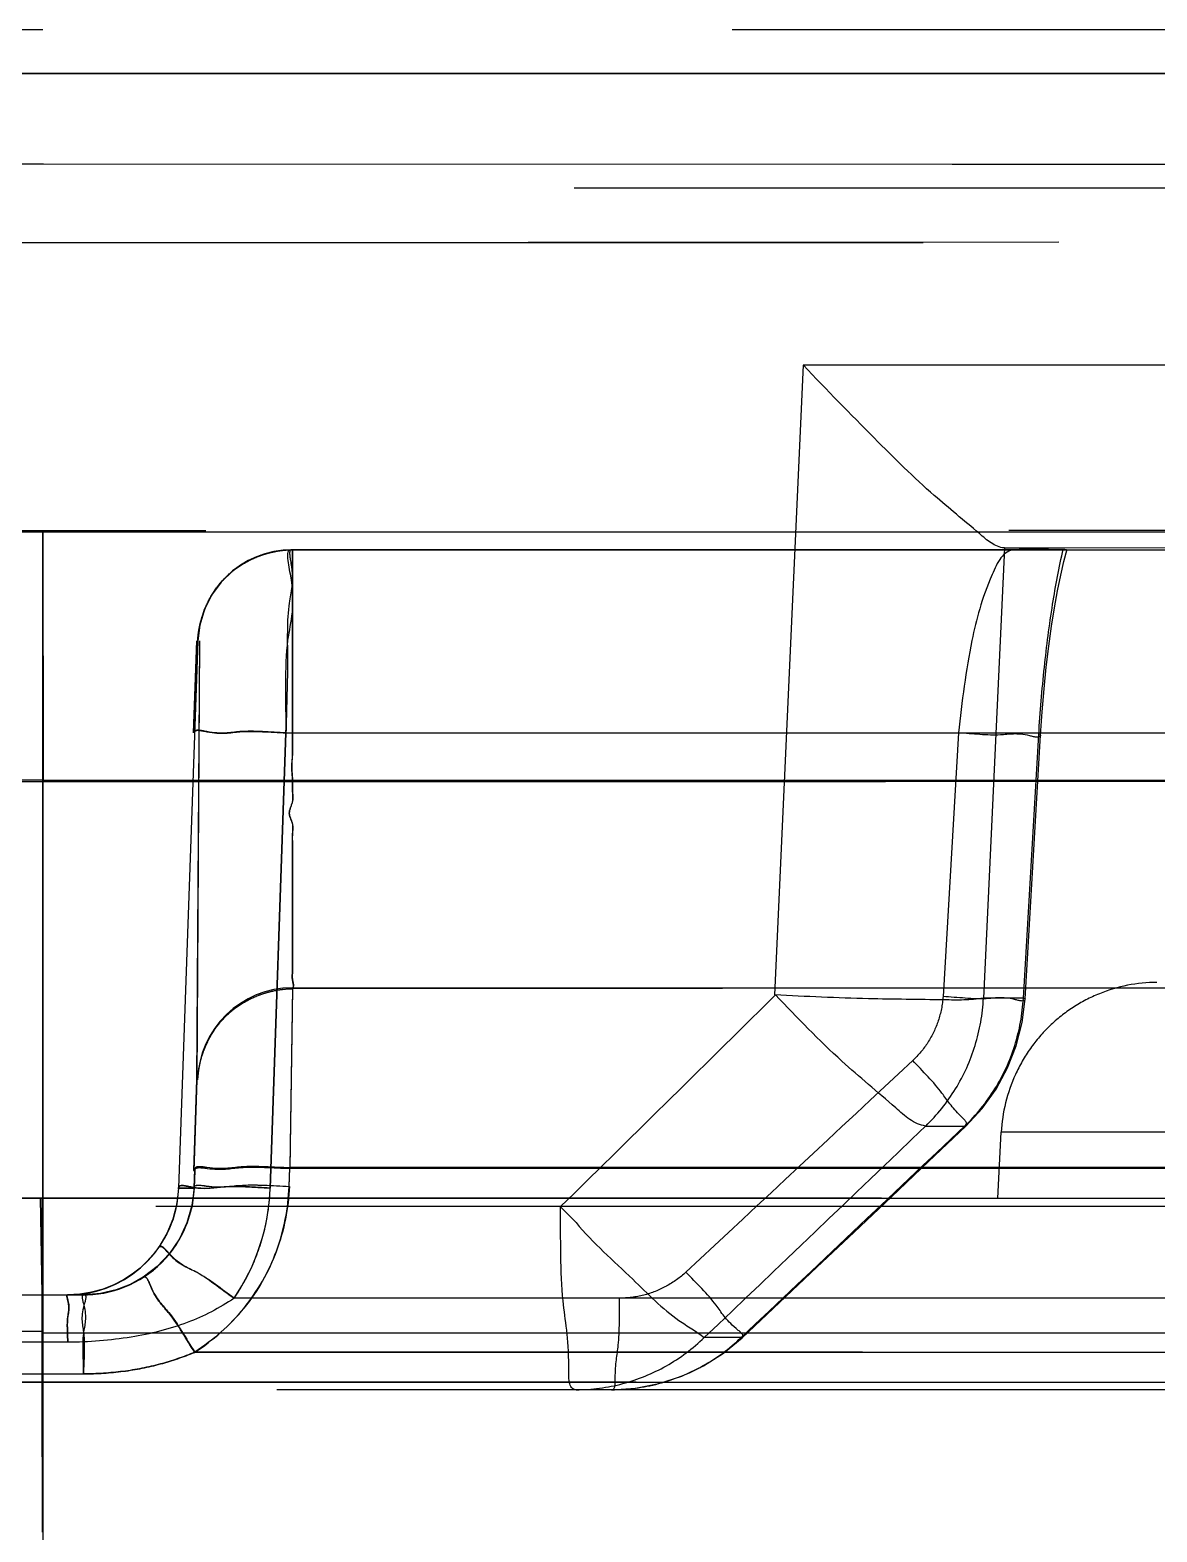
# Model space of a CAD drawing. Header units: millimetres. Extents: x 3819 to 4365, y -2661 to -1889.
# Drawn here: x 4171.972 to 4172.863, y -2172.742 to -2171.555 of the extents above; entities that cross this region are included whole.
import ezdxf

# ---------------------------------------------------------------- set-up
doc = ezdxf.new("R2010")
doc.units = ezdxf.units.MM
doc.header["$LTSCALE"] = 0.1
doc.linetypes.add('HIDDENX2', pattern=[19.05, 12.7, -6.35])
doc.layers.add('HIDDEN', color=8, linetype='HIDDENX2')

msp = doc.modelspace()

# ---------------------------------------------------------------- linework, layer by layer
at = {"layer": 'HIDDEN'}
for p, q in [((4171.9815, -2171.5545), (4166.3565, -2171.5545)), ((4177.6068, -2171.5545), (4171.9817, -2171.5545)), ((4177.4818, -2171.6795), (4166.4815, -2171.6795)), ((4176.5951, -2171.7211), (4167.1357, -2171.7243)), ((4167.5978, -2171.7242), (4176.8263, -2171.721)), ((4172.5605, -2172.3175), (4172.5832, -2171.8196)), ((4172.5828, -2171.8192), (4173.2832, -2171.8196)), ((4171.9817, -2171.9504), (4171.9819, -2172.1476)), ((4171.9816, -2172.149), (4171.9815, -2171.9514)), ((4172.2745, -2171.9654), (4172.1791, -2171.9654)), ((4172.75, -2171.9656), (4172.1791, -2171.9654)), ((4172.1791, -2171.9655), (4173.2312, -2171.9659)), ((4172.75, -2171.9656), (4172.5603, -2171.9655)), ((4172.742, -2171.964), (4172.7254, -2172.3201)), ((4173.1836, -2171.9643), (4172.742, -2171.964)), ((4172.742, -2171.964), (4172.7886, -2171.9649)), ((4172.1041, -2172.0378), (4172.089, -2172.4701)), ((4172.1009, -2172.1102), (4172.1035, -2172.0376)), ((4172.1036, -2172.038), (4172.101, -2172.1102)), ((4172.1056, -2172.0376), (4172.1034, -2172.3847)), ((4172.1035, -2172.3844), (4172.1057, -2172.038)), ((4172.1739, -2172.1102), (4172.1614, -2172.4701)), ((4172.1614, -2172.4701), (4172.1739, -2172.1102)), ((4172.1739, -2172.1102), (4172.7057, -2172.1102)), ((4173.1972, -2172.1104), (4172.1739, -2172.1104)), ((4172.7057, -2172.1103), (4172.6935, -2172.3188)), ((4172.757, -2172.3201), (4172.7692, -2172.1116)), ((4172.7583, -2172.3206), (4172.7706, -2172.1121)), ((4172.7692, -2172.1116), (4172.7706, -2172.1121)), ((4171.9815, -2172.4785), (4171.9816, -2172.1488)), ((4171.9819, -2172.4784), (4171.9819, -2172.1476)), ((4172.1791, -2172.3125), (4172.1769, -2172.4546)), ((4172.1791, -2172.3118), (4172.177, -2172.4539)), ((4180.1391, -2172.3122), (4172.1791, -2172.3125)), ((4172.757, -2172.3201), (4172.7254, -2172.3201)), ((4172.757, -2172.3201), (4172.7583, -2172.3206)), ((4172.1034, -2172.3847), (4172.101, -2172.4569)), ((4172.1011, -2172.4563), (4172.1035, -2172.3844)), ((4172.6798, -2172.4211), (4172.7107, -2172.4211)), ((4172.7107, -2172.4211), (4172.7116, -2172.4211)), ((4172.7392, -2172.426), (4172.7365, -2172.4782)), ((4175.0692, -2172.426), (4172.7392, -2172.426)), ((4172.1012, -2172.4701), (4172.1017, -2172.4552)), ((4172.1017, -2172.4553), (4172.1012, -2172.4701)), ((4172.1017, -2172.4564), (4172.1012, -2172.4701)), ((4172.1012, -2172.4701), (4172.1017, -2172.4564)), ((4172.1764, -2172.4688), (4172.1769, -2172.4544)), ((4172.1765, -2172.4688), (4172.177, -2172.4539)), ((4172.1769, -2172.4544), (4180.1732, -2172.4544)), ((4182.9466, -2172.4553), (4172.177, -2172.4538)), ((4172.0884, -2172.4701), (4172.1005, -2172.4701)), ((4172.1006, -2172.4701), (4172.0885, -2172.4701)), ((4195.5047, -2172.4781), (4148.4585, -2172.4781)), ((4150.9429, -2172.4782), (4187.1331, -2172.4782)), ((4170.6223, -2172.4848), (4172.391, -2172.4848)), ((4173.341, -2172.4848), (4171.5722, -2172.4848)), ((4171.9817, -2172.5843), (4171.9798, -2172.4782)), ((4171.9809, -2172.4781), (4171.9809, -2172.6236)), ((4171.9816, -2172.4782), (4171.9815, -2172.6236)), ((4172.3911, -2172.485), (4172.4033, -2172.4975)), ((4172.0734, -2172.517), (4172.069, -2172.5228)), ((4172.064, -2172.5283), (4172.0585, -2172.5334)), ((4172.0455, -2172.5427), (4172.0377, -2172.5467)), ((4172.0524, -2172.5383), (4172.0454, -2172.5427)), ((4172.0585, -2172.5334), (4172.0523, -2172.5383)), ((4171.949, -2172.5546), (4172.0143, -2172.5546)), ((4171.9816, -2172.6171), (4171.9815, -2172.5546)), ((4171.9816, -2172.5546), (4171.9817, -2172.6171)), ((4172.0109, -2172.5541), (4172.0015, -2172.5546)), ((4172.0274, -2172.5535), (4172.0142, -2172.5546)), ((4172.0293, -2172.55), (4172.0202, -2172.5525)), ((4172.0378, -2172.5467), (4172.0293, -2172.55)), ((4173.2331, -2172.5572), (4172.1329, -2172.5572)), ((4169.1732, -2172.5833), (4171.9817, -2172.5832)), ((4171.9817, -2172.5832), (4171.9816, -2172.834)), ((4171.9817, -2172.5845), (4177.7948, -2172.5844)), ((4172.5338, -2172.5884), (4172.5047, -2172.5884)), ((4172.5338, -2172.5884), (4172.5346, -2172.5885)), ((4172.0013, -2172.5921), (4171.962, -2172.5921)), ((4180.2497, -2172.6001), (4172.1016, -2172.6)), ((4172.1017, -2172.5999), (4181.9744, -2172.5999)), ((4171.9815, -2172.6236), (4161.9873, -2172.6236)), ((4161.9874, -2172.6236), (4171.9809, -2172.6236)), ((4171.9494, -2172.6171), (4172.0139, -2172.6171)), ((4171.9809, -2172.6236), (4181.9759, -2172.6235)), ((4171.9809, -2172.6236), (4171.981, -2172.7421)), ((4171.9814, -2172.6236), (4171.9815, -2172.7421)), ((4171.9816, -2172.6171), (4171.9815, -2172.7421)), ((4181.9759, -2172.6237), (4171.9815, -2172.6236)), ((4171.9817, -2172.7421), (4171.9817, -2172.6171)), ((4173.4367, -2172.6296), (4170.5266, -2172.6296))]:
    msp.add_line(p, q, dxfattribs=at)
for points in [[(4176.5032, -2171.5949), (4176.3341, -2171.5945), (4176.1469, -2171.594), (4175.9437, -2171.5935), (4175.7239, -2171.5929), (4175.4873, -2171.5924), (4175.236, -2171.5919), (4174.9719, -2171.5914), (4174.6964, -2171.591), (4174.4093, -2171.5905), (4174.1108, -2171.5901), (4173.8023, -2171.5898), (4173.4859, -2171.5895), (4173.1632, -2171.5892), (4172.8361, -2171.589), (4172.5053, -2171.5889), (4172.1715, -2171.5888), (4171.8363, -2171.5888), (4171.5013, -2171.5889), (4171.1685, -2171.589), (4170.8394, -2171.5892)], [(4176.4753, -2171.5948), (4176.3074, -2171.5944), (4176.1217, -2171.5939), (4175.9189, -2171.5934), (4175.6998, -2171.5929), (4175.4658, -2171.5923), (4175.2175, -2171.5918), (4174.9559, -2171.5914), (4174.6819, -2171.5909), (4174.3963, -2171.5905), (4174.1014, -2171.5901), (4173.7997, -2171.5897), (4173.4898, -2171.5894), (4173.1725, -2171.5892), (4172.8504, -2171.589), (4172.5253, -2171.5888), (4172.1987, -2171.5888), (4171.8704, -2171.5888), (4171.5407, -2171.5888), (4171.2115, -2171.5889), (4170.885, -2171.5891)], [(4172.1791, -2171.9654), (4172.1662, -2171.9665), (4172.1539, -2171.9698), (4172.1422, -2171.9751), (4172.1317, -2171.9822), (4172.1225, -2171.9911), (4172.115, -2172.0014), (4172.1093, -2172.0128), (4172.1056, -2172.0252), (4172.1041, -2172.0378)], [(4172.1791, -2171.9655), (4172.1662, -2171.9666), (4172.1539, -2171.9698), (4172.1423, -2171.9751), (4172.1318, -2171.9822), (4172.1226, -2171.9911), (4172.1151, -2172.0013), (4172.1094, -2172.0127), (4172.1057, -2172.0251), (4172.1041, -2172.0377)], [(4173.2311, -2171.9659), (4173.058, -2171.9658), (4172.8835, -2171.9657), (4172.7083, -2171.9656), (4172.5324, -2171.9655), (4172.3557, -2171.9655), (4172.1791, -2171.9655)], [(4172.5603, -2171.9655), (4172.4652, -2171.9655), (4172.2745, -2171.9654)], [(4172.7706, -2172.1121), (4172.7718, -2172.0936), (4172.7734, -2172.0755), (4172.7751, -2172.0582), (4172.7771, -2172.0416), (4172.7793, -2172.0259), (4172.7817, -2172.0113), (4172.7841, -2171.9979), (4172.7866, -2171.9856), (4172.7891, -2171.9747), (4172.7916, -2171.9651)], [(4172.7116, -2172.4211), (4172.7245, -2172.4073), (4172.7355, -2172.3919), (4172.7445, -2172.3752), (4172.7514, -2172.3576), (4172.756, -2172.3393), (4172.7583, -2172.3206)], [(4172.5346, -2172.5885), (4172.5641, -2172.5607), (4172.5936, -2172.5328), (4172.6231, -2172.5049), (4172.6526, -2172.477), (4172.6821, -2172.4491), (4172.7116, -2172.4211)], [(4172.1012, -2172.4701), (4172.0996, -2172.4841), (4172.0957, -2172.4976), (4172.0897, -2172.5104), (4172.0818, -2172.522), (4172.0721, -2172.5322), (4172.061, -2172.5407)], [(4172.1012, -2172.4701), (4172.0995, -2172.484), (4172.0956, -2172.4976), (4172.0897, -2172.5103), (4172.0817, -2172.522), (4172.0721, -2172.5322), (4172.061, -2172.5407)], [(4172.089, -2172.4701), (4172.0877, -2172.4825), (4172.0846, -2172.4947), (4172.0798, -2172.5063), (4172.0734, -2172.517)], [(4172.089, -2172.4701), (4172.0877, -2172.4825), (4172.0845, -2172.4947), (4172.0798, -2172.5062), (4172.0734, -2172.517)], [(4172.069, -2172.5228), (4172.064, -2172.5283), (4172.0585, -2172.5335)], [(4172.061, -2172.5407), (4172.0508, -2172.5463), (4172.0395, -2172.5507), (4172.0272, -2172.5535)], [(4172.061, -2172.5407), (4172.0509, -2172.5463), (4172.0396, -2172.5506), (4172.0274, -2172.5535)], [(4172.0203, -2172.5525), (4172.0109, -2172.5541), (4172.0015, -2172.5546)], [(4172.4313, -2172.6296), (4172.4502, -2172.6283), (4172.4688, -2172.6248), (4172.4869, -2172.6189), (4172.504, -2172.6108), (4172.52, -2172.6006), (4172.5346, -2172.5885)]]:
    msp.add_lwpolyline(points, dxfattribs=at)
for centre, radius, start, end in [((4172.1791, -2172.0404), 0.075, 89.9625, 178.2021), ((4172.179, -2172.3868), 0.075, 89.9686, 178.193), ((4122.4521, -2121.6139), 71.2864, 314.470293, 314.661985), ((4120.2697, -2116.3637), 76.6966, 312.911763, 313.094979), ((4121.918, -2119.4711), 73.3516, 313.602171, 313.791301), ((4120.1168, -2116.984), 76.4158, 313.309887, 313.492421), ((4172.0016, -2172.4671), 0.0875, 274.109, 358.1316), ((4172.0138, -2172.4671), 0.0875, 266.1467, 357.8545), ((4172.0138, -2172.4671), 0.0875, 266.2475, 357.8511), ((4171.9975, -2172.4646), 0.164, 325.6306, 358.0731)]:
    msp.add_arc(centre, radius, start, end, dxfattribs=at)
for points, knots in [([(4167.0137, -2171.5962), (4166.9935, -2171.5963), (4166.9608, -2171.5964), (4166.917, -2171.5965), (4166.8811, -2171.5966), (4166.8673, -2171.5967), (4166.8478, -2171.5967), (4166.8618, -2171.5967), (4166.8754, -2171.5966), (4166.925, -2171.5965), (4167.0109, -2171.5962), (4167.1539, -2171.5958), (4167.342, -2171.5952), (4167.6811, -2171.5943), (4168.2029, -2171.5929), (4168.7853, -2171.5917), (4169.3171, -2171.5908), (4169.757, -2171.5902), (4170.2184, -2171.5896), (4170.8646, -2171.5891), (4171.6902, -2171.5887), (4172.5211, -2171.5888), (4173.1813, -2171.5892), (4173.6626, -2171.5896), (4174.1275, -2171.5901), (4174.7026, -2171.5909), (4175.35, -2171.5921), (4175.982, -2171.5935), (4176.3425, -2171.5944), (4176.476, -2171.5948)], [0, 0, 0, 0, 0.005823, 0.010402, 0.013726, 0.015796, 0.016608, 0.017066, 0.018803, 0.021787, 0.031398, 0.045882, 0.065227, 0.089191, 0.149773, 0.225198, 0.267685, 0.312785, 0.360042, 0.409119, 0.51084, 0.613132, 0.663784, 0.713197, 0.76066, 0.806283, 0.889497, 0.959103, 1, 1, 1, 1]), ([(4167.4877, -2171.5948), (4167.6892, -2171.5943), (4168.1481, -2171.5931), (4168.9086, -2171.5915), (4169.7982, -2171.5901), (4170.7804, -2171.5891), (4171.8127, -2171.5887), (4172.8536, -2171.5889), (4173.8566, -2171.5897), (4174.7777, -2171.591), (4175.5869, -2171.5926), (4176.2262, -2171.5941), (4176.727, -2171.5955), (4176.9484, -2171.5962), (4177.1702, -2171.5969), (4177.0002, -2171.5964), (4176.9476, -2171.5962)], [0, 0, 0, 0, 0.061828, 0.140832, 0.233385, 0.334836, 0.44226, 0.550165, 0.654318, 0.74989, 0.833348, 0.901165, 0.950069, 0.977961, 0.983845, 1, 1, 1, 1]), ([(4148.9939, -2171.9481), (4152.8245, -2171.8522), (4160.4868, -2171.7082), (4171.9822, -2171.6362), (4183.4775, -2171.7082), (4191.1398, -2171.8522), (4194.9704, -2171.9482)], [0, 0, 0, 0, 0.25, 0.5, 0.75, 1, 1, 1, 1]), ([(4172.742, -2171.964), (4172.7344, -2171.9634), (4172.7156, -2171.9466), (4172.6815, -2171.9195), (4172.6355, -2171.8736), (4172.6015, -2171.8392), (4172.5832, -2171.8196)], [0, 0, 0, 0, 0.10548, 0.322061, 0.627735, 1, 1, 1, 1]), ([(4148.2339, -2171.9467), (4148.2345, -2171.9467), (4148.237, -2171.9467), (4148.2426, -2171.9467), (4148.2518, -2171.9467), (4148.2716, -2171.9467), (4148.3055, -2171.9468), (4148.3845, -2171.9469), (4148.52, -2171.9472), (4148.6799, -2171.9475), (4148.8371, -2171.9478), (4148.9784, -2171.948), (4149.1434, -2171.9484), (4149.3463, -2171.9487), (4149.6089, -2171.949), (4149.8759, -2171.9493), (4150.1381, -2171.9495), (4150.3788, -2171.9496), (4150.6535, -2171.9497), (4151.0952, -2171.9499), (4151.7477, -2171.9501), (4152.6447, -2171.9502), (4153.6852, -2171.9502), (4154.8514, -2171.95), (4156.119, -2171.9498), (4157.9414, -2171.9496), (4159.8238, -2171.9493), (4161.7505, -2171.949), (4163.2285, -2171.9488), (4164.7182, -2171.9487), (4166.2168, -2171.9488), (4167.7232, -2171.9493), (4169.1877, -2171.95), (4170.6079, -2171.9509), (4171.5234, -2171.9513), (4171.9815, -2171.9514)], [0, 0, 0, 0, 0.000078, 0.000312, 0.000702, 0.001247, 0.002806, 0.004989, 0.011227, 0.019924, 0.025187, 0.031083, 0.037783, 0.046023, 0.056721, 0.070956, 0.07975, 0.089844, 0.10137, 0.114443, 0.145647, 0.183798, 0.227763, 0.277088, 0.331133, 0.387887, 0.507311, 0.568943, 0.631279, 0.694023, 0.75713, 0.820596, 0.884336, 0.942135, 1, 1, 1, 1]), ([(4171.9817, -2171.9504), (4171.8321, -2171.9504), (4171.5333, -2171.9504), (4171.0842, -2171.9502), (4170.6345, -2171.95), (4170.1874, -2171.9497), (4169.7472, -2171.9495), (4169.3116, -2171.9494), (4168.8705, -2171.9492), (4168.4096, -2171.9491), (4167.9145, -2171.9489), (4167.3709, -2171.9488), (4166.7653, -2171.9488), (4166.0854, -2171.9487), (4165.3203, -2171.9487), (4164.4602, -2171.9487), (4163.4977, -2171.9487), (4162.4218, -2171.9488), (4161.2203, -2171.9491), (4159.9073, -2171.9493), (4158.5615, -2171.9494), (4157.2859, -2171.9497), (4156.1528, -2171.9499), (4155.1631, -2171.95), (4154.2881, -2171.9501), (4153.5036, -2171.9501), (4152.7976, -2171.9501), (4152.1634, -2171.9501), (4151.5932, -2171.95), (4151.0779, -2171.9499), (4150.6102, -2171.9497), (4150.1889, -2171.9495), (4149.8181, -2171.9493), (4149.5002, -2171.9489), (4149.2319, -2171.9485), (4149.0685, -2171.9483), (4148.9939, -2171.9481)], [0, 0, 0, 0, 0.019536, 0.038982, 0.058621, 0.078223, 0.09732, 0.11608, 0.135062, 0.154893, 0.176221, 0.199673, 0.22584, 0.25526, 0.288397, 0.325695, 0.367502, 0.413999, 0.466116, 0.524291, 0.585359, 0.641741, 0.690769, 0.733236, 0.770895, 0.804967, 0.835605, 0.86304, 0.887734, 0.910011, 0.930285, 0.948779, 0.964986, 0.978676, 0.99027, 1, 1, 1, 1]), ([(4171.9815, -2171.9514), (4172.486, -2171.9514), (4173.4943, -2171.9511), (4175.0052, -2171.9502), (4176.5124, -2171.9494), (4178.0143, -2171.9488), (4179.5086, -2171.9487), (4181.4773, -2171.9489), (4183.4236, -2171.9492), (4185.3361, -2171.9495), (4186.7167, -2171.9497), (4188.0418, -2171.9498), (4189.2894, -2171.9501), (4190.4321, -2171.9502), (4191.4473, -2171.9502), (4192.3194, -2171.9501), (4193.0402, -2171.9499), (4193.545, -2171.9496), (4193.8765, -2171.9494), (4194.1302, -2171.9492), (4194.3896, -2171.949), (4194.6455, -2171.9487), (4194.819, -2171.9484), (4194.935, -2171.9482), (4195.0334, -2171.948), (4195.1459, -2171.9478), (4195.2687, -2171.9476), (4195.3759, -2171.9474), (4195.4676, -2171.9472), (4195.545, -2171.947), (4195.6007, -2171.9468), (4195.6383, -2171.9468), (4195.6613, -2171.9467), (4195.6809, -2171.9467), (4195.6971, -2171.9466), (4195.7085, -2171.9466), (4195.716, -2171.9466), (4195.7203, -2171.9466), (4195.7238, -2171.9466), (4195.7265, -2171.9466), (4195.7282, -2171.9466), (4195.7292, -2171.9467), (4195.7296, -2171.9467), (4195.7297, -2171.9467)], [0, 0, 0, 0, 0.063732, 0.127369, 0.190866, 0.254139, 0.317094, 0.379625, 0.502835, 0.562966, 0.621227, 0.677238, 0.730352, 0.778832, 0.821598, 0.85859, 0.888999, 0.912651, 0.922367, 0.930873, 0.9447, 0.955137, 0.963199, 0.966622, 0.969786, 0.975624, 0.980838, 0.985306, 0.989164, 0.992421, 0.995086, 0.996199, 0.997167, 0.997992, 0.998674, 0.999215, 0.999432, 0.999615, 0.999763, 0.999877, 0.999956, 0.999982, 1, 1, 1, 1]), ([(4194.9704, -2171.9482), (4194.9101, -2171.9483), (4194.7739, -2171.9485), (4194.5568, -2171.9488), (4194.2956, -2171.9491), (4194.0007, -2171.9493), (4193.6528, -2171.9495), (4193.2369, -2171.9498), (4192.7245, -2171.95), (4192.1017, -2171.9501), (4191.3769, -2171.9502), (4190.5652, -2171.9502), (4189.6791, -2171.9502), (4188.7619, -2171.95), (4187.8218, -2171.9498), (4186.9124, -2171.9497), (4186.0146, -2171.9495), (4185.0865, -2171.9494), (4184.0951, -2171.9493), (4183.0971, -2171.9491), (4182.1426, -2171.949), (4181.2922, -2171.9489), (4180.4947, -2171.9488), (4179.7456, -2171.9487), (4178.9887, -2171.9486), (4178.2535, -2171.9485), (4177.5457, -2171.9485), (4176.9102, -2171.9486), (4176.3179, -2171.9487), (4175.7865, -2171.9489), (4175.2718, -2171.949), (4174.7815, -2171.9493), (4174.2982, -2171.9494), (4173.8296, -2171.9497), (4173.3682, -2171.9499), (4172.9101, -2171.9501), (4172.4479, -2171.9504), (4172.1372, -2171.9504), (4171.9817, -2171.9504)], [0, 0, 0, 0, 0.007865, 0.01778, 0.028328, 0.041955, 0.056264, 0.073729, 0.096226, 0.123137, 0.154999, 0.190818, 0.229056, 0.270639, 0.310512, 0.35174, 0.389304, 0.427678, 0.472863, 0.518671, 0.557925, 0.597414, 0.62966, 0.661992, 0.695165, 0.728437, 0.757945, 0.787531, 0.811366, 0.835242, 0.856876, 0.878536, 0.899228, 0.919939, 0.939685, 0.959446, 0.979719, 1, 1, 1, 1]), ([(4172.1041, -2172.0376), (4172.1042, -2172.0354), (4172.1046, -2172.0309), (4172.1059, -2172.0241), (4172.1078, -2172.0173), (4172.1113, -2172.0083), (4172.1171, -2171.9975), (4172.1266, -2171.9861), (4172.1384, -2171.977), (4172.1494, -2171.9715), (4172.1586, -2171.9684), (4172.1655, -2171.9667), (4172.1723, -2171.9657), (4172.1769, -2171.9655), (4172.1791, -2171.9655)], [0, 0, 0, 0, 0.057803, 0.117743, 0.179393, 0.24231, 0.370166, 0.498841, 0.628173, 0.756668, 0.819884, 0.881808, 0.941991, 1, 1, 1, 1]), ([(4172.1739, -2172.1102), (4172.1743, -2172.0858), (4172.1714, -2172.0383), (4172.1836, -2172.0059), (4172.1728, -2171.9639), (4172.1791, -2171.9654)], [0, 0, 0, 0, 0.505367, 0.866609, 1, 1, 1, 1]), ([(4172.1791, -2171.9655), (4172.1755, -2171.9646), (4172.1812, -2171.9892), (4172.174, -2172.0094), (4172.1758, -2172.0589), (4172.1742, -2172.0918), (4172.1739, -2172.1104)], [0, 0, 0, 0, 0.075154, 0.291417, 0.616111, 1, 1, 1, 1]), ([(4172.1791, -2172.3125), (4172.1805, -2172.3107), (4172.1784, -2172.3056), (4172.1792, -2172.2993), (4172.179, -2172.2929), (4172.1791, -2172.2856), (4172.179, -2172.2771), (4172.179, -2172.2675), (4172.179, -2172.2581), (4172.179, -2172.2484), (4172.179, -2172.2383), (4172.179, -2172.2279), (4172.1791, -2172.2178), (4172.179, -2172.2082), (4172.1791, -2172.1991), (4172.1788, -2172.1907), (4172.1802, -2172.1821), (4172.1746, -2172.1737), (4172.1803, -2172.1649), (4172.1787, -2172.1554), (4172.1794, -2172.1464), (4172.178, -2172.1374), (4172.1794, -2172.1283), (4172.179, -2172.1192), (4172.1791, -2172.1104), (4172.179, -2172.1016), (4172.1791, -2172.0927), (4172.1791, -2172.084), (4172.1791, -2172.0755), (4172.1791, -2172.0671), (4172.1791, -2172.0588), (4172.1791, -2172.0506), (4172.1791, -2172.0427), (4172.179, -2172.0351), (4172.1791, -2172.0275), (4172.1791, -2172.0202), (4172.1791, -2172.0133), (4172.179, -2172.0066), (4172.1791, -2172.0002), (4172.1791, -2171.994), (4172.1791, -2171.9883), (4172.1791, -2171.9829), (4172.1791, -2171.9779), (4172.1791, -2171.9733), (4172.1791, -2171.9692), (4172.1791, -2171.9667), (4172.1791, -2171.9655)], [0, 0, 0, 0, 0.019717, 0.038314, 0.056322, 0.074038, 0.101922, 0.129432, 0.156524, 0.183193, 0.213542, 0.243332, 0.272569, 0.301259, 0.326082, 0.350477, 0.374438, 0.399095, 0.427259, 0.453829, 0.479809, 0.505261, 0.532099, 0.558194, 0.583585, 0.608263, 0.634344, 0.659596, 0.684021, 0.707622, 0.732096, 0.755607, 0.77815, 0.799726, 0.821889, 0.84293, 0.862856, 0.881669, 0.900649, 0.918342, 0.934746, 0.949859, 0.964616, 0.977891, 0.989685, 1, 1, 1, 1]), ([(4172.1791, -2171.9654), (4172.1791, -2171.9666), (4172.1791, -2171.9692), (4172.1791, -2171.9733), (4172.1791, -2171.9779), (4172.179, -2171.9829), (4172.1791, -2171.9882), (4172.1791, -2171.9939), (4172.1791, -2172.0001), (4172.179, -2172.0065), (4172.1791, -2172.0132), (4172.179, -2172.0201), (4172.1791, -2172.0274), (4172.1789, -2172.0349), (4172.1791, -2172.0426), (4172.179, -2172.0504), (4172.179, -2172.0586), (4172.179, -2172.0669), (4172.179, -2172.0753), (4172.179, -2172.0838), (4172.179, -2172.0926), (4172.1789, -2172.1014), (4172.179, -2172.1102), (4172.1789, -2172.119), (4172.1792, -2172.1281), (4172.178, -2172.1372), (4172.1793, -2172.1463), (4172.1786, -2172.1553), (4172.1802, -2172.1647), (4172.1747, -2172.1736), (4172.18, -2172.182), (4172.1787, -2172.1906), (4172.1791, -2172.199), (4172.179, -2172.2081), (4172.179, -2172.2177), (4172.179, -2172.2279), (4172.179, -2172.2382), (4172.179, -2172.2483), (4172.179, -2172.258), (4172.179, -2172.2675), (4172.179, -2172.277), (4172.1791, -2172.2855), (4172.179, -2172.2929), (4172.1792, -2172.2992), (4172.1784, -2172.3052), (4172.1805, -2172.3102), (4172.1791, -2172.3118)], [0, 0, 0, 0, 0.010325, 0.022131, 0.035418, 0.050185, 0.065312, 0.081728, 0.099431, 0.11842, 0.137253, 0.1572, 0.178263, 0.200445, 0.222051, 0.244621, 0.268153, 0.292646, 0.31627, 0.340723, 0.366009, 0.392134, 0.416873, 0.442327, 0.468482, 0.495373, 0.520896, 0.546956, 0.57361, 0.601788, 0.62644, 0.650476, 0.674946, 0.699846, 0.728602, 0.757906, 0.787763, 0.818181, 0.844912, 0.872066, 0.899639, 0.927585, 0.945353, 0.963287, 0.981462, 1, 1, 1, 1]), ([(4172.75, -2171.9656), (4172.7412, -2171.9654), (4172.726, -2171.9969), (4172.7142, -2172.0415), (4172.7082, -2172.0858), (4172.7057, -2172.1102)], [0, 0, 0, 0, 0.17073, 0.523333, 1, 1, 1, 1]), ([(4172.7886, -2171.9649), (4172.7891, -2171.965), (4172.7952, -2171.9661), (4172.7641, -2171.9647), (4172.7585, -2171.9655), (4172.75, -2171.9656)], [0, 0, 0, 0, 0.035408, 0.386582, 1, 1, 1, 1]), ([(4172.7692, -2172.1116), (4172.7703, -2172.0938), (4172.7731, -2172.0594), (4172.7794, -2172.0104), (4172.7852, -2171.9794), (4172.7886, -2171.9649)], [0, 0, 0, 0, 0.361016, 0.700371, 1, 1, 1, 1]), ([(4172.1739, -2172.1102), (4172.1618, -2172.1098), (4172.1387, -2172.1074), (4172.1208, -2172.1123), (4172.1017, -2172.1069), (4172.1016, -2172.1102)], [0, 0, 0, 0, 0.502806, 0.865937, 1, 1, 1, 1]), ([(4172.1016, -2172.1102), (4172.1017, -2172.107), (4172.1208, -2172.1124), (4172.1387, -2172.1075), (4172.1618, -2172.1098), (4172.1739, -2172.1102)], [0, 0, 0, 0, 0.134127, 0.497302, 1, 1, 1, 1]), ([(4172.7706, -2172.1121), (4172.7704, -2172.1149), (4172.7537, -2172.1095), (4172.7375, -2172.1136), (4172.7167, -2172.1109), (4172.7057, -2172.1103)], [0, 0, 0, 0, 0.130763, 0.489955, 1, 1, 1, 1]), ([(4171.9819, -2172.1477), (4171.5207, -2172.1477), (4170.5981, -2172.1473), (4169.1672, -2172.1464), (4167.6914, -2172.1461), (4166.1732, -2172.146), (4164.6619, -2172.1461), (4163.1582, -2172.1462), (4161.6655, -2172.1464), (4159.72, -2172.1467), (4157.8169, -2172.147), (4155.9706, -2172.1473), (4154.68, -2172.1475), (4153.49, -2172.1476), (4152.575, -2172.1476), (4151.9109, -2172.1476), (4151.3502, -2172.1475), (4150.7521, -2172.1474), (4150.15, -2172.1471), (4149.6857, -2172.1468), (4149.3336, -2172.1465), (4149.0674, -2172.1461), (4148.8622, -2172.1458), (4148.696, -2172.1455), (4148.5538, -2172.1452), (4148.4282, -2172.1449), (4148.3175, -2172.1447), (4148.2218, -2172.1445), (4148.1414, -2172.1444), (4148.0844, -2172.1443), (4148.047, -2172.1442), (4148.025, -2172.1441), (4148.0065, -2172.1441), (4147.9913, -2172.144), (4147.9807, -2172.144), (4147.9739, -2172.144), (4147.9699, -2172.144), (4147.9667, -2172.144), (4147.9642, -2172.144), (4147.9625, -2172.144), (4147.9616, -2172.144), (4147.9613, -2172.144)], [0, 0, 0, 0, 0.057607, 0.115228, 0.178703, 0.241924, 0.304839, 0.367458, 0.429728, 0.491263, 0.61044, 0.667409, 0.721845, 0.771629, 0.816039, 0.836117, 0.854566, 0.886075, 0.910809, 0.929771, 0.94406, 0.954784, 0.963015, 0.969685, 0.975546, 0.98077, 0.985379, 0.989366, 0.992719, 0.995425, 0.996484, 0.997396, 0.998166, 0.998796, 0.999291, 0.999489, 0.999655, 0.999788, 0.99989, 0.99996, 1, 1, 1, 1]), ([(4171.9816, -2172.1489), (4171.5209, -2172.1489), (4170.5994, -2172.1485), (4169.1703, -2172.1475), (4167.6967, -2172.1468), (4166.1813, -2172.1464), (4164.6735, -2172.1462), (4163.4723, -2172.1463), (4162.5755, -2172.1464), (4162.1787, -2172.1464), (4161.9806, -2172.1465)], [0, 0, 0, 0, 0.13821, 0.276424, 0.428685, 0.58024, 0.730988, 0.88098, 0.940568, 1, 1, 1, 1]), ([(4196.002, -2172.1441), (4196.0018, -2172.1441), (4196.0015, -2172.1441), (4196.0005, -2172.1441), (4195.9987, -2172.1441), (4195.9961, -2172.1441), (4195.9925, -2172.1441), (4195.9882, -2172.1441), (4195.9807, -2172.1441), (4195.9693, -2172.1441), (4195.9531, -2172.1441), (4195.9335, -2172.1442), (4195.9105, -2172.1442), (4195.873, -2172.1443), (4195.8173, -2172.1445), (4195.7399, -2172.1446), (4195.6483, -2172.1448), (4195.5412, -2172.1451), (4195.4184, -2172.1453), (4195.3059, -2172.1455), (4195.2075, -2172.1457), (4195.0913, -2172.1459), (4194.9169, -2172.1462), (4194.6591, -2172.1465), (4194.3971, -2172.1468), (4194.1403, -2172.147), (4193.8033, -2172.1472), (4193.2885, -2172.1474), (4192.5523, -2172.1476), (4191.6605, -2172.1478), (4190.6223, -2172.1478), (4189.4547, -2172.1476), (4188.1828, -2172.1474), (4186.8357, -2172.1472), (4185.4358, -2172.147), (4183.5024, -2172.1467), (4181.5382, -2172.1464), (4179.5544, -2172.1462), (4178.0511, -2172.1463), (4176.5405, -2172.1469), (4175.0243, -2172.1478), (4173.504, -2172.1486), (4172.4894, -2172.1489), (4171.9816, -2172.149)], [0, 0, 0, 0, 0.000018, 0.000044, 0.000122, 0.000234, 0.00038, 0.000561, 0.000776, 0.001311, 0.001985, 0.002801, 0.003758, 0.004858, 0.007491, 0.01071, 0.014522, 0.018937, 0.024088, 0.029858, 0.032987, 0.036376, 0.044374, 0.054763, 0.068576, 0.077093, 0.086843, 0.110664, 0.141389, 0.178788, 0.222043, 0.271058, 0.324611, 0.3809, 0.439303, 0.499452, 0.622372, 0.684611, 0.747218, 0.810128, 0.873273, 0.936586, 1, 1, 1, 1]), ([(4171.9819, -2172.1476), (4172.4919, -2172.1476), (4173.5105, -2172.1474), (4175.0357, -2172.1467), (4176.5548, -2172.1462), (4178.0663, -2172.1458), (4179.57, -2172.1459), (4181.5576, -2172.1462), (4183.9986, -2172.1466), (4186.3946, -2172.1469), (4188.2335, -2172.1472), (4189.509, -2172.1474), (4190.5105, -2172.1475), (4191.2495, -2172.1475), (4191.753, -2172.1475), (4192.2193, -2172.1474), (4192.6456, -2172.1474), (4193.0303, -2172.1473), (4193.4615, -2172.1471), (4193.9083, -2172.1469), (4194.3487, -2172.1466), (4194.681, -2172.1463), (4194.9323, -2172.1459), (4195.1273, -2172.1456), (4195.2869, -2172.1453), (4195.4247, -2172.145), (4195.5766, -2172.1447), (4195.7299, -2172.1444), (4195.8706, -2172.1441), (4195.9551, -2172.144), (4195.9927, -2172.1439), (4196.0021, -2172.1439)], [0, 0, 0, 0, 0.063689, 0.12722, 0.190484, 0.253422, 0.316005, 0.378287, 0.501663, 0.620872, 0.677539, 0.731322, 0.780187, 0.802618, 0.82362, 0.843074, 0.860853, 0.87686, 0.891117, 0.91471, 0.932661, 0.94612, 0.956222, 0.964048, 0.970467, 0.976161, 0.981256, 0.989445, 0.995302, 0.998822, 1, 1, 1, 1]), ([(4172.1041, -2172.3846), (4172.1042, -2172.3824), (4172.1046, -2172.3779), (4172.1059, -2172.3712), (4172.1078, -2172.3644), (4172.1113, -2172.3554), (4172.1171, -2172.3446), (4172.1266, -2172.3332), (4172.1384, -2172.3241), (4172.1494, -2172.3186), (4172.1586, -2172.3155), (4172.1655, -2172.3138), (4172.1723, -2172.3128), (4172.1768, -2172.3125), (4172.1791, -2172.3125)], [0, 0, 0, 0, 0.057795, 0.117727, 0.179368, 0.242278, 0.370122, 0.498792, 0.628128, 0.756634, 0.819857, 0.881789, 0.941981, 1, 1, 1, 1]), ([(4172.1791, -2172.3118), (4172.6254, -2172.3118), (4173.5176, -2172.3118), (4174.8659, -2172.3117), (4176.2228, -2172.3116), (4177.587, -2172.3117), (4178.9457, -2172.3118), (4180.2848, -2172.3122), (4181.6019, -2172.3126), (4182.4684, -2172.313), (4182.8995, -2172.3132)], [0, 0, 0, 0, 0.124907, 0.249662, 0.377317, 0.504609, 0.63142, 0.757526, 0.87934, 1, 1, 1, 1]), ([(4172.7254, -2172.3201), (4172.7152, -2172.3218), (4172.6846, -2172.3211), (4172.6298, -2172.3208), (4172.5852, -2172.3187), (4172.5605, -2172.3175)], [0, 0, 0, 0, 0.18884, 0.552034, 1, 1, 1, 1]), ([(4172.6798, -2172.4211), (4172.6706, -2172.4199), (4172.6483, -2172.3995), (4172.6087, -2172.3672), (4172.5781, -2172.3354), (4172.5611, -2172.3175)], [0, 0, 0, 0, 0.174868, 0.531203, 1, 1, 1, 1]), ([(4172.7583, -2172.3206), (4172.7582, -2172.3234), (4172.742, -2172.3181), (4172.7258, -2172.3222), (4172.7049, -2172.3193), (4172.6935, -2172.3188)], [0, 0, 0, 0, 0.127622, 0.474317, 1, 1, 1, 1]), ([(4172.8626, -2172.3075), (4172.8471, -2172.3075), (4172.8236, -2172.3123), (4172.7959, -2172.3267), (4172.7774, -2172.3414), (4172.7619, -2172.3594), (4172.7462, -2172.3868), (4172.7403, -2172.4103), (4172.7395, -2172.426)], [0, 0, 0, 0, 0.247292, 0.372318, 0.497385, 0.622882, 0.749077, 1, 1, 1, 1]), ([(4172.6935, -2172.3188), (4172.693, -2172.3253), (4172.6905, -2172.338), (4172.6822, -2172.3553), (4172.6741, -2172.3651), (4172.6695, -2172.3693)], [0, 0, 0, 0, 0.339472, 0.673472, 1, 1, 1, 1]), ([(4172.6798, -2172.4211), (4172.6888, -2172.4124), (4172.7047, -2172.3925), (4172.7204, -2172.3578), (4172.7248, -2172.3327), (4172.7254, -2172.3201)], [0, 0, 0, 0, 0.332117, 0.665608, 1, 1, 1, 1]), ([(4172.7107, -2172.4211), (4172.7198, -2172.4124), (4172.7358, -2172.3926), (4172.7517, -2172.3579), (4172.7563, -2172.3328), (4172.757, -2172.3201)], [0, 0, 0, 0, 0.332996, 0.665554, 1, 1, 1, 1]), ([(4172.7116, -2172.4211), (4172.7137, -2172.4191), (4172.7012, -2172.408), (4172.6925, -2172.3929), (4172.6774, -2172.3777), (4172.6695, -2172.3693)], [0, 0, 0, 0, 0.12974, 0.483847, 1, 1, 1, 1]), ([(4172.1017, -2172.4552), (4172.102, -2172.452), (4172.1209, -2172.456), (4172.1402, -2172.4515), (4172.1642, -2172.4535), (4172.177, -2172.4539)], [0, 0, 0, 0, 0.130565, 0.489164, 1, 1, 1, 1]), ([(4172.1017, -2172.4564), (4172.102, -2172.453), (4172.1206, -2172.4568), (4172.14, -2172.4522), (4172.1639, -2172.4542), (4172.1769, -2172.4546)], [0, 0, 0, 0, 0.132581, 0.48275, 1, 1, 1, 1]), ([(4172.1614, -2172.4701), (4172.1493, -2172.4696), (4172.1261, -2172.4674), (4172.1082, -2172.4723), (4172.0891, -2172.4669), (4172.089, -2172.4701)], [0, 0, 0, 0, 0.502091, 0.866287, 1, 1, 1, 1]), ([(4172.089, -2172.4701), (4172.0891, -2172.467), (4172.1075, -2172.4721), (4172.1255, -2172.4673), (4172.1488, -2172.4697), (4172.1614, -2172.4701)], [0, 0, 0, 0, 0.129209, 0.478306, 1, 1, 1, 1]), ([(4172.1012, -2172.4701), (4172.1012, -2172.4668), (4172.1204, -2172.4707), (4172.1392, -2172.4663), (4172.1634, -2172.4683), (4172.1765, -2172.4688)], [0, 0, 0, 0, 0.130423, 0.479976, 1, 1, 1, 1]), ([(4172.1012, -2172.4701), (4172.1012, -2172.4669), (4172.1207, -2172.4708), (4172.1394, -2172.4663), (4172.1636, -2172.4683), (4172.1764, -2172.4688)], [0, 0, 0, 0, 0.129673, 0.488261, 1, 1, 1, 1]), ([(4172.1016, -2172.6001), (4172.1162, -2172.5906), (4172.1427, -2172.5671), (4172.1691, -2172.521), (4172.1757, -2172.4862), (4172.1764, -2172.4688)], [0, 0, 0, 0, 0.333754, 0.66684, 1, 1, 1, 1]), ([(4172.1766, -2172.4688), (4172.1758, -2172.4861), (4172.1691, -2172.5208), (4172.1429, -2172.5669), (4172.1163, -2172.5904), (4172.1017, -2172.5999)], [0, 0, 0, 0, 0.33241, 0.665715, 1, 1, 1, 1]), ([(4172.1329, -2172.5572), (4172.1387, -2172.5487), (4172.1488, -2172.5305), (4172.1585, -2172.501), (4172.1611, -2172.4804), (4172.1614, -2172.4701)], [0, 0, 0, 0, 0.33299, 0.666341, 1, 1, 1, 1]), ([(4172.4033, -2172.6296), (4172.3969, -2172.6296), (4172.3988, -2172.5931), (4172.3903, -2172.556), (4172.3912, -2172.5098), (4172.3911, -2172.485)], [0, 0, 0, 0, 0.132856, 0.489504, 1, 1, 1, 1]), ([(4172.4033, -2172.4975), (4172.4168, -2172.5138), (4172.4453, -2172.5382), (4172.4769, -2172.5715), (4172.4984, -2172.5833), (4172.5047, -2172.5884)], [0, 0, 0, 0, 0.464453, 0.822673, 1, 1, 1, 1]), ([(4172.1329, -2172.5572), (4172.1231, -2172.5504), (4172.1056, -2172.5359), (4172.0877, -2172.5308), (4172.0753, -2172.5141), (4172.0734, -2172.517)], [0, 0, 0, 0, 0.495695, 0.856114, 1, 1, 1, 1]), ([(4172.0734, -2172.517), (4172.0751, -2172.5145), (4172.0869, -2172.5301), (4172.1047, -2172.5351), (4172.1226, -2172.5501), (4172.1329, -2172.5572)], [0, 0, 0, 0, 0.128385, 0.477678, 1, 1, 1, 1]), ([(4172.1016, -2172.6), (4172.0951, -2172.5898), (4172.084, -2172.5696), (4172.0698, -2172.5576), (4172.0637, -2172.539), (4172.061, -2172.5407)], [0, 0, 0, 0, 0.505326, 0.867103, 1, 1, 1, 1]), ([(4172.061, -2172.5407), (4172.0636, -2172.5391), (4172.0696, -2172.557), (4172.0838, -2172.569), (4172.095, -2172.5894), (4172.1017, -2172.5999)], [0, 0, 0, 0, 0.129304, 0.478442, 1, 1, 1, 1]), ([(4172.4902, -2172.5366), (4172.4855, -2172.5409), (4172.475, -2172.5485), (4172.457, -2172.5556), (4172.4441, -2172.5572), (4172.4376, -2172.5572)], [0, 0, 0, 0, 0.331193, 0.665243, 1, 1, 1, 1]), ([(4172.5346, -2172.5885), (4172.5367, -2172.5865), (4172.5223, -2172.5761), (4172.5142, -2172.5604), (4172.4982, -2172.5452), (4172.4902, -2172.5366)], [0, 0, 0, 0, 0.127791, 0.48329, 1, 1, 1, 1]), ([(4172.0013, -2172.5921), (4172.0013, -2172.5855), (4172.0001, -2172.5732), (4172.0034, -2172.5641), (4172, -2172.5546), (4172.0015, -2172.5546)], [0, 0, 0, 0, 0.528318, 0.876584, 1, 1, 1, 1]), ([(4172.0015, -2172.5546), (4172.0001, -2172.5546), (4172.0034, -2172.5639), (4172.0001, -2172.573), (4172.0013, -2172.5853), (4172.0013, -2172.5921)], [0, 0, 0, 0, 0.11865, 0.462745, 1, 1, 1, 1]), ([(4172.0142, -2172.5546), (4172.0169, -2172.5546), (4172.0105, -2172.5711), (4172.0159, -2172.5863), (4172.0139, -2172.6065), (4172.0138, -2172.6171)], [0, 0, 0, 0, 0.12902, 0.491926, 1, 1, 1, 1]), ([(4172.0139, -2172.6171), (4172.0139, -2172.6064), (4172.0119, -2172.5862), (4172.0177, -2172.5709), (4172.0117, -2172.5546), (4172.0143, -2172.5546)], [0, 0, 0, 0, 0.512116, 0.873245, 1, 1, 1, 1]), ([(4172.1329, -2172.5572), (4172.1215, -2172.5651), (4172.0951, -2172.5785), (4172.0502, -2172.5896), (4172.0181, -2172.5919), (4172.0013, -2172.5921)], [0, 0, 0, 0, 0.302567, 0.635351, 1, 1, 1, 1]), ([(4172.4313, -2172.6296), (4172.4345, -2172.6296), (4172.4338, -2172.6114), (4172.438, -2172.5928), (4172.4376, -2172.5696), (4172.4376, -2172.5572)], [0, 0, 0, 0, 0.132528, 0.488847, 1, 1, 1, 1]), ([(4172.4033, -2172.6296), (4172.4157, -2172.6296), (4172.4407, -2172.6263), (4172.4755, -2172.6121), (4172.4957, -2172.597), (4172.5047, -2172.5884)], [0, 0, 0, 0, 0.332385, 0.66553, 1, 1, 1, 1]), ([(4172.4313, -2172.6296), (4172.4438, -2172.6296), (4172.469, -2172.6263), (4172.5042, -2172.6122), (4172.5247, -2172.5971), (4172.5338, -2172.5884)], [0, 0, 0, 0, 0.333103, 0.665424, 1, 1, 1, 1]), ([(4172.1017, -2172.5999), (4172.0929, -2172.6036), (4172.0743, -2172.61), (4172.0448, -2172.6158), (4172.0243, -2172.617), (4172.0138, -2172.6171)], [0, 0, 0, 0, 0.318351, 0.652148, 1, 1, 1, 1]), ([(4172.0139, -2172.6171), (4172.0244, -2172.617), (4172.0449, -2172.6158), (4172.0743, -2172.61), (4172.0928, -2172.6037), (4172.1015, -2172.6001)], [0, 0, 0, 0, 0.350426, 0.685685, 1, 1, 1, 1])]:
    msp.add_open_spline(points, degree=3, knots=knots, dxfattribs=at)

doc.saveas('drawing.dxf')
